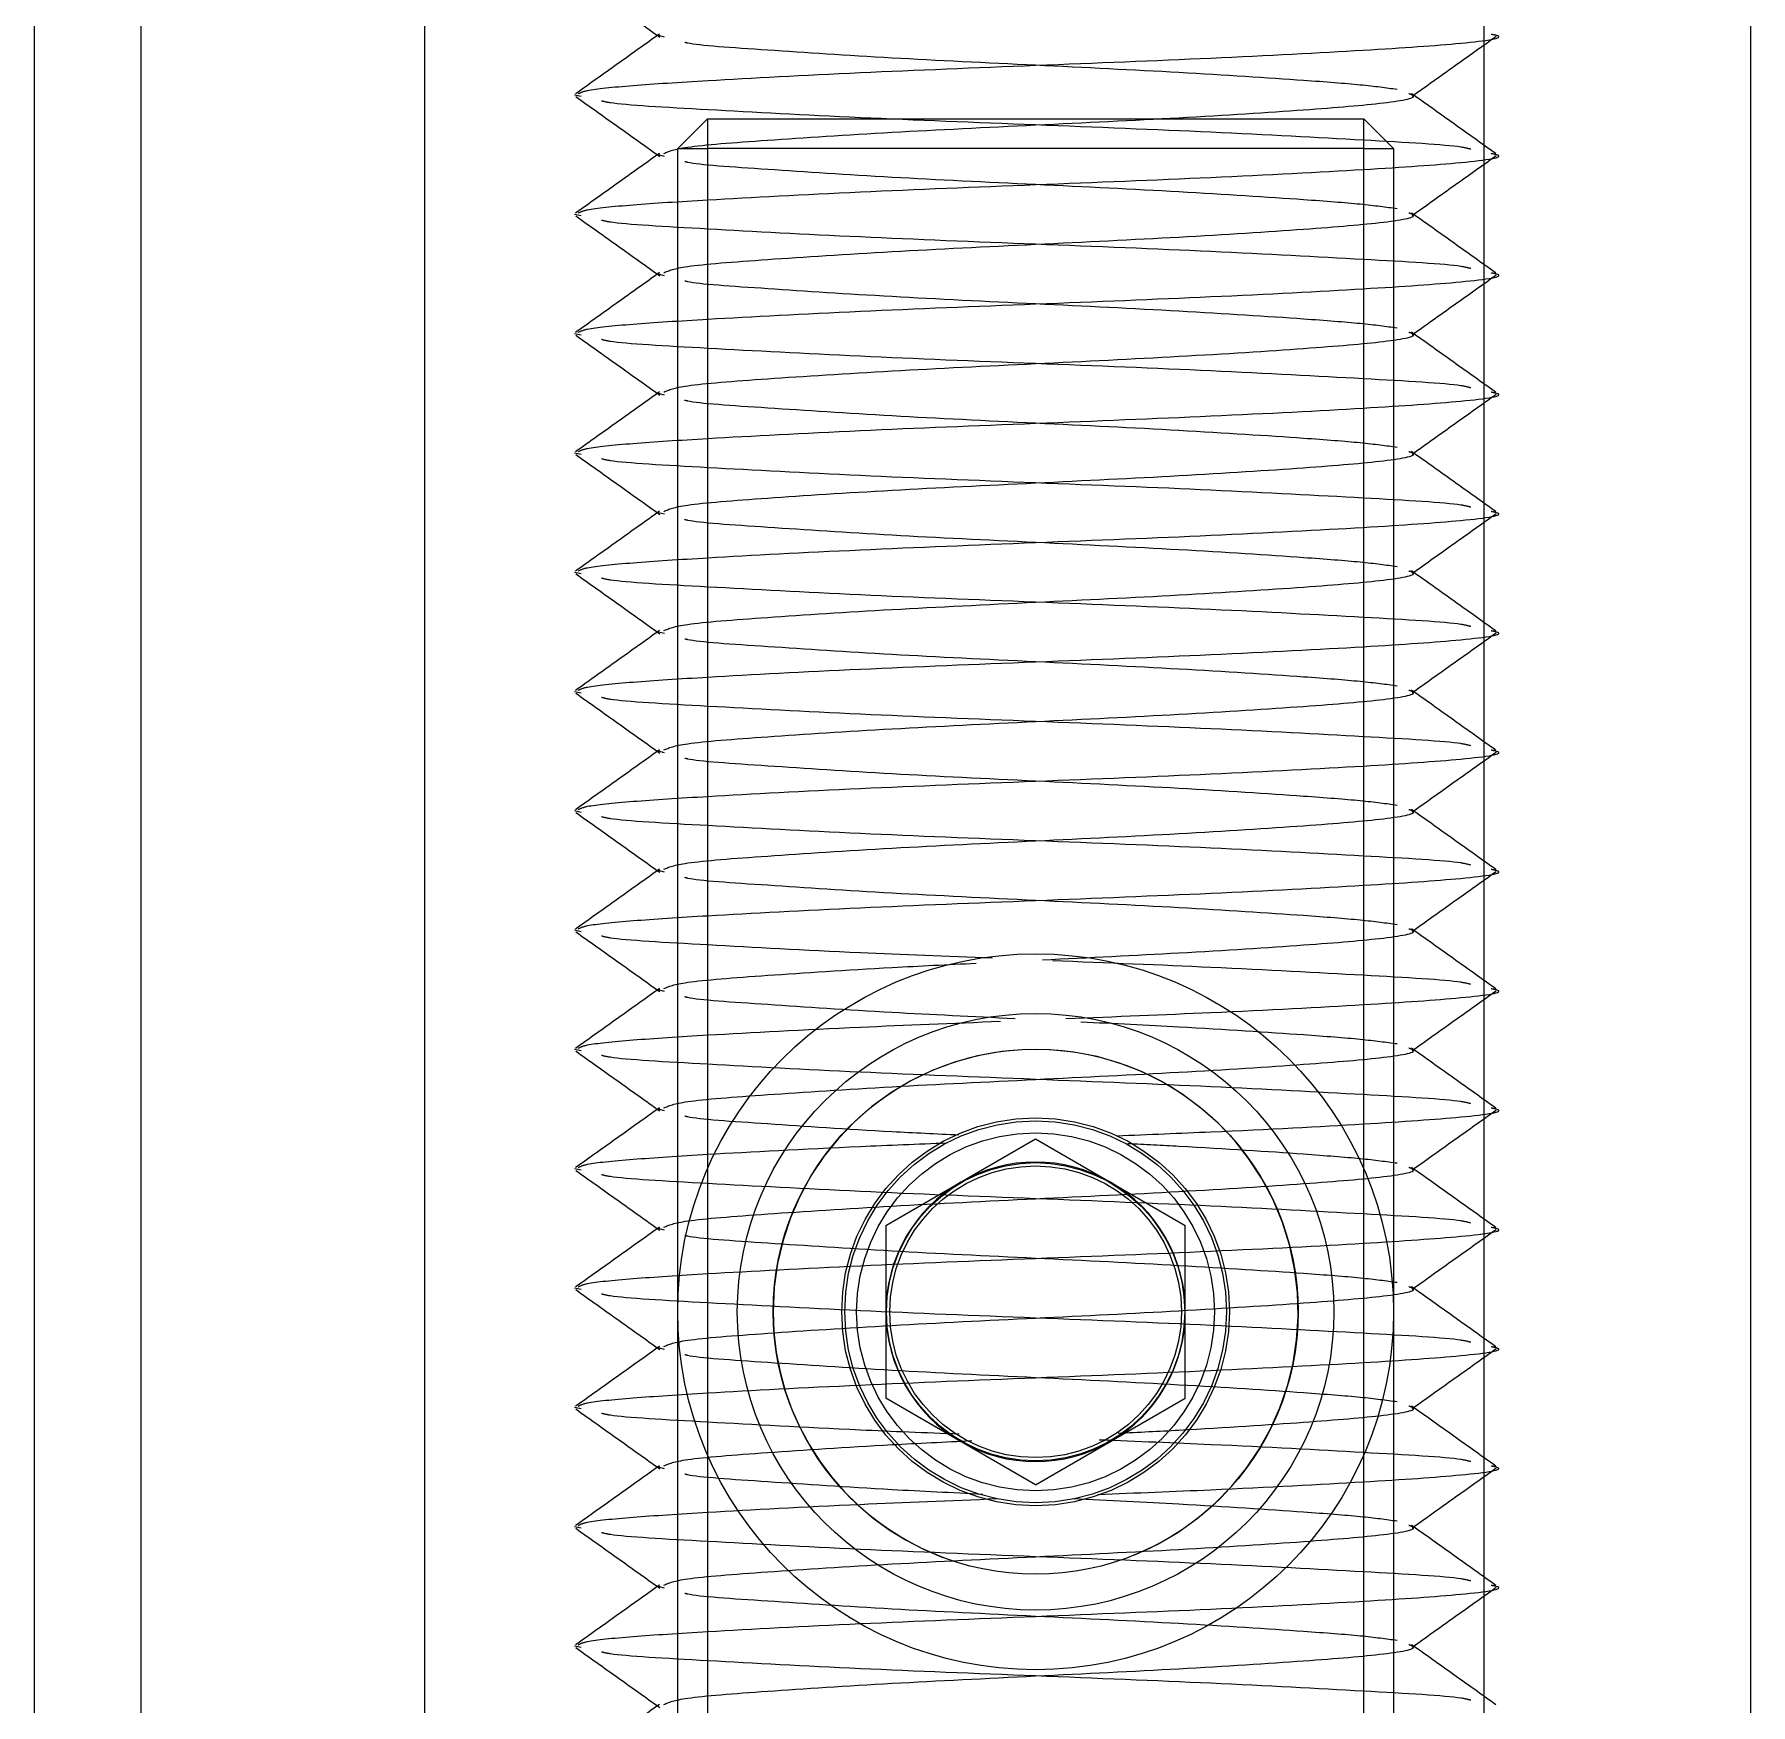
# Model space of a CAD drawing. Header units: metres. Extents: x 0 to 63075, y 0 to 44550.
# Drawn here: x 13729.09 to 13757.86, y 27404.67 to 27432.67 of the extents above; entities that cross this region are included whole.
import ezdxf

# ---------------------------------------------------------------- set-up
doc = ezdxf.new("R2010")
doc.units = ezdxf.units.M
doc.header["$LTSCALE"] = 75
doc.linetypes.add('HIDDEN2', pattern=[4.7625, 3.175, -1.5875])
for name, color, linetype in [('SDM', 7, 'Continuous'), ('SL1', 8, 'Continuous'), ('SL4', 4, 'Continuous'), ('ST1', 7, 'HIDDEN2')]:
    doc.layers.add(name, color=color, linetype=linetype)

# ---------------------------------------------------------------- blocks, each defined once
blk = doc.blocks.new('A$C1d93b9d1')
at = {"layer": 'SL1'}
for p, q in [((5469.577, 3750), (5469.577, 2300.5)), ((5469.577, 3750), (5469.577, 2300.5)), ((5493.877, 3750), (5493.877, 2300.5)), ((5493.877, 3750), (5493.877, 2300.5))]:
    blk.add_line(p, q, dxfattribs=at)
blk = doc.blocks.new('A$C429c7d53')
at = {"layer": 'SL4'}
for p, q in [((14.892, 378.194), (14.892, 86.437)), ((10.135, 378.019), (10.135, 91.194)), ((37.122, 344.397), (37.122, 117.694)), ((22.625, 322.643), (25.135, 324.092)), ((25.135, 324.092), (27.645, 322.643)), ((22.625, 322.643), (22.625, 319.745)), ((27.645, 319.745), (27.645, 322.643)), ((25.135, 318.296), (22.625, 319.745)), ((25.135, 318.296), (27.645, 319.745))]:
    blk.add_line(p, q, dxfattribs=at)
for radius in [6, 5, 4.4]:
    blk.add_circle((25.135, 321.194), radius, dxfattribs=at)
for start, end in [(60, 120), (120, 180), (0, 60), (180, 240), (300, 0), (240, 300)]:
    blk.add_arc((25.135, 321.194), 2.51, start, end, dxfattribs=at)
at = {"layer": 'ST1'}
for p, q in [((14.892, 381.194), (14.892, 86.437)), ((37.122, 381.194), (37.122, 81.194)), ((18.915, 342.562), (18.814, 342.589)), ((17.515, 341.566), (17.408, 341.589)), ((19.635, 341.194), (19.135, 340.694)), ((19.635, 341.194), (19.635, 340.694)), ((19.635, 341.194), (30.635, 341.194)), ((30.635, 340.694), (30.635, 341.194)), ((31.135, 340.694), (30.635, 341.194)), ((19.135, 340.694), (19.635, 340.694)), ((19.135, 121.694), (19.135, 340.694)), ((19.635, 340.694), (19.635, 121.694)), ((30.635, 340.694), (19.635, 340.694)), ((30.635, 121.694), (30.635, 340.694)), ((30.635, 340.694), (31.135, 340.694)), ((31.135, 340.694), (31.135, 121.694)), ((18.915, 340.562), (18.814, 340.589)), ((17.515, 339.566), (17.408, 339.589)), ((18.915, 338.562), (18.814, 338.589)), ((17.515, 337.566), (17.408, 337.589)), ((18.915, 336.562), (18.814, 336.589)), ((17.515, 335.566), (17.408, 335.589)), ((18.915, 334.562), (18.814, 334.589)), ((17.515, 333.566), (17.408, 333.589)), ((18.915, 332.562), (18.814, 332.589)), ((17.515, 331.566), (17.408, 331.589)), ((18.915, 330.562), (18.814, 330.589)), ((17.515, 329.566), (17.408, 329.589)), ((18.915, 328.562), (18.814, 328.589)), ((17.515, 327.566), (17.408, 327.589)), ((18.915, 326.562), (18.814, 326.589)), ((17.515, 325.566), (17.408, 325.589)), ((18.915, 324.562), (18.814, 324.589)), ((17.515, 323.566), (17.408, 323.589)), ((18.915, 322.562), (18.814, 322.589)), ((17.515, 321.566), (17.408, 321.589)), ((18.915, 320.562), (18.814, 320.589)), ((17.515, 319.566), (17.408, 319.589)), ((18.915, 318.562), (18.814, 318.589)), ((17.515, 317.566), (17.408, 317.589)), ((18.915, 316.562), (18.814, 316.589)), ((17.515, 315.566), (17.408, 315.589))]:
    blk.add_line(p, q, dxfattribs=at)
for radius in [3.25, 3.25, 3.2, 3, 2.5, 2.445]:
    blk.add_circle((25.135, 321.194), radius, dxfattribs=at)
for start, end in [(292.2068, 180), (180, 249.328)]:
    blk.add_arc((25.135, 321.194), 4.4, start, end, dxfattribs=at)
for points, knots in [([(17.426, 343.565), (17.661, 343.398), (18.131, 343.063), (18.601, 342.728), (18.836, 342.561)], [0, 0, 0, 0, 0.500089, 1, 1, 1, 1]), ([(18.831, 342.613), (18.596, 342.446), (18.127, 342.111), (17.658, 341.777), (17.423, 341.61)], [0, 0, 0, 0, 0.499958, 1, 1, 1, 1]), ([(17.466, 341.61), (17.501, 341.629), (17.589, 341.679), (18.318, 341.751), (19.772, 341.845), (22.098, 341.968), (25.136, 342.089), (28.168, 342.209), (30.757, 342.345), (32.389, 342.458), (33.063, 342.552), (32.805, 342.602), (32.771, 342.608)], [0, 0, 0, 0, 0.055573, 0.142553, 0.229074, 0.356478, 0.480628, 0.604778, 0.732181, 0.854555, 0.980855, 1, 1, 1, 1]), ([(31.195, 341.683), (31.012, 341.708), (30.646, 341.759), (29.468, 341.848), (27.621, 341.968), (25.139, 342.089), (22.633, 342.209), (20.614, 342.346), (19.43, 342.422), (19.269, 342.469), (19.254, 342.473)], [0, 0, 0, 0, 0.098651, 0.197725, 0.357803, 0.513786, 0.669769, 0.829847, 0.983594, 1, 1, 1, 1]), ([(31.45, 341.573), (31.684, 341.741), (32.153, 342.075), (32.623, 342.409), (32.857, 342.576)], [0, 0, 0, 0, 0.4999673, 1, 1, 1, 1]), ([(17.426, 341.565), (17.661, 341.398), (18.131, 341.063), (18.601, 340.728), (18.836, 340.561)], [0, 0, 0, 0, 0.500089, 1, 1, 1, 1]), ([(18.902, 340.612), (18.987, 340.648), (19.171, 340.726), (20.569, 340.832), (22.645, 340.968), (25.137, 341.089), (27.617, 341.209), (29.729, 341.345), (31.089, 341.458), (31.58, 341.553), (31.416, 341.604), (31.391, 341.612)], [0, 0, 0, 0, 0.103426, 0.225711, 0.353032, 0.477096, 0.60116, 0.728481, 0.850766, 0.976983, 1, 1, 1, 1]), ([(32.849, 340.608), (32.614, 340.776), (32.144, 341.111), (31.674, 341.446), (31.439, 341.613)], [0, 0, 0, 0, 0.500092, 1, 1, 1, 1]), ([(32.429, 340.682), (32.384, 340.694), (32.181, 340.748), (30.682, 340.831), (28.187, 340.968), (25.135, 341.089), (22.082, 341.209), (19.591, 341.346), (18.1, 341.428), (17.898, 341.481), (17.857, 341.492)], [0, 0, 0, 0, 0.043096, 0.193298, 0.349673, 0.502056, 0.654439, 0.810815, 0.961016, 1, 1, 1, 1]), ([(18.831, 340.613), (18.596, 340.446), (18.127, 340.111), (17.658, 339.777), (17.423, 339.61)], [0, 0, 0, 0, 0.4999583, 1, 1, 1, 1]), ([(17.466, 339.61), (17.501, 339.629), (17.589, 339.679), (18.318, 339.751), (19.772, 339.845), (22.098, 339.968), (25.136, 340.089), (28.168, 340.209), (30.757, 340.345), (32.389, 340.458), (33.063, 340.552), (32.805, 340.602), (32.771, 340.608)], [0, 0, 0, 0, 0.055573, 0.142553, 0.229074, 0.356478, 0.480628, 0.604778, 0.732181, 0.854555, 0.980855, 1, 1, 1, 1]), ([(31.195, 339.683), (31.012, 339.708), (30.646, 339.759), (29.468, 339.848), (27.621, 339.968), (25.139, 340.089), (22.633, 340.209), (20.614, 340.346), (19.43, 340.422), (19.269, 340.469), (19.254, 340.473)], [0, 0, 0, 0, 0.098651, 0.197725, 0.357803, 0.513786, 0.669769, 0.829847, 0.983594, 1, 1, 1, 1]), ([(31.45, 339.573), (31.684, 339.741), (32.153, 340.075), (32.623, 340.409), (32.857, 340.576)], [0, 0, 0, 0, 0.4999673, 1, 1, 1, 1]), ([(17.426, 339.565), (17.661, 339.398), (18.131, 339.063), (18.601, 338.728), (18.836, 338.561)], [0, 0, 0, 0, 0.5000892, 1, 1, 1, 1]), ([(18.902, 338.612), (18.987, 338.648), (19.171, 338.726), (20.569, 338.832), (22.645, 338.968), (25.137, 339.089), (27.617, 339.209), (29.729, 339.345), (31.089, 339.458), (31.58, 339.553), (31.416, 339.604), (31.391, 339.612)], [0, 0, 0, 0, 0.1034259, 0.2257113, 0.3530321, 0.4770962, 0.6011602, 0.728481, 0.8507664, 0.976983, 1, 1, 1, 1]), ([(32.849, 338.608), (32.614, 338.776), (32.144, 339.111), (31.674, 339.446), (31.439, 339.613)], [0, 0, 0, 0, 0.500092, 1, 1, 1, 1]), ([(32.429, 338.682), (32.384, 338.694), (32.181, 338.748), (30.682, 338.831), (28.187, 338.968), (25.135, 339.089), (22.082, 339.209), (19.591, 339.346), (18.1, 339.428), (17.898, 339.481), (17.857, 339.492)], [0, 0, 0, 0, 0.043096, 0.193298, 0.349673, 0.502056, 0.654439, 0.810815, 0.961016, 1, 1, 1, 1]), ([(18.831, 338.613), (18.596, 338.446), (18.127, 338.111), (17.658, 337.777), (17.423, 337.61)], [0, 0, 0, 0, 0.4999583, 1, 1, 1, 1]), ([(17.466, 337.61), (17.501, 337.629), (17.589, 337.679), (18.318, 337.751), (19.772, 337.845), (22.098, 337.968), (25.136, 338.089), (28.168, 338.209), (30.757, 338.345), (32.389, 338.458), (33.063, 338.552), (32.805, 338.602), (32.771, 338.608)], [0, 0, 0, 0, 0.055573, 0.142553, 0.229074, 0.356478, 0.480628, 0.604778, 0.732181, 0.854555, 0.980855, 1, 1, 1, 1]), ([(31.195, 337.683), (31.012, 337.708), (30.646, 337.759), (29.468, 337.848), (27.621, 337.968), (25.139, 338.089), (22.633, 338.209), (20.614, 338.346), (19.43, 338.422), (19.269, 338.469), (19.254, 338.473)], [0, 0, 0, 0, 0.098651, 0.197725, 0.357803, 0.513786, 0.669769, 0.829847, 0.983594, 1, 1, 1, 1]), ([(31.45, 337.573), (31.684, 337.741), (32.153, 338.075), (32.623, 338.409), (32.857, 338.576)], [0, 0, 0, 0, 0.499967, 1, 1, 1, 1]), ([(17.426, 337.565), (17.661, 337.398), (18.131, 337.063), (18.601, 336.728), (18.836, 336.561)], [0, 0, 0, 0, 0.500089, 1, 1, 1, 1]), ([(18.902, 336.612), (18.987, 336.648), (19.171, 336.726), (20.569, 336.832), (22.645, 336.968), (25.137, 337.089), (27.617, 337.209), (29.729, 337.345), (31.089, 337.458), (31.58, 337.553), (31.416, 337.604), (31.391, 337.612)], [0, 0, 0, 0, 0.103426, 0.225711, 0.353032, 0.477096, 0.60116, 0.728481, 0.850766, 0.976983, 1, 1, 1, 1]), ([(32.849, 336.608), (32.614, 336.776), (32.144, 337.111), (31.674, 337.446), (31.439, 337.613)], [0, 0, 0, 0, 0.500092, 1, 1, 1, 1]), ([(32.429, 336.682), (32.384, 336.694), (32.181, 336.748), (30.682, 336.831), (28.187, 336.968), (25.135, 337.089), (22.082, 337.209), (19.591, 337.346), (18.1, 337.428), (17.898, 337.481), (17.857, 337.492)], [0, 0, 0, 0, 0.043096, 0.193298, 0.349673, 0.502056, 0.654439, 0.810815, 0.961016, 1, 1, 1, 1]), ([(18.831, 336.613), (18.596, 336.446), (18.127, 336.111), (17.658, 335.777), (17.423, 335.61)], [0, 0, 0, 0, 0.4999583, 1, 1, 1, 1]), ([(17.466, 335.61), (17.501, 335.629), (17.589, 335.679), (18.318, 335.751), (19.772, 335.845), (22.098, 335.968), (25.136, 336.089), (28.168, 336.209), (30.757, 336.345), (32.389, 336.458), (33.063, 336.552), (32.805, 336.602), (32.771, 336.608)], [0, 0, 0, 0, 0.055573, 0.142553, 0.229074, 0.356478, 0.480628, 0.604778, 0.732181, 0.854555, 0.980855, 1, 1, 1, 1]), ([(31.195, 335.683), (31.012, 335.708), (30.646, 335.759), (29.468, 335.848), (27.621, 335.968), (25.139, 336.089), (22.633, 336.209), (20.614, 336.346), (19.43, 336.422), (19.269, 336.469), (19.254, 336.473)], [0, 0, 0, 0, 0.098651, 0.197725, 0.357803, 0.513786, 0.669769, 0.829847, 0.983594, 1, 1, 1, 1]), ([(31.45, 335.573), (31.684, 335.741), (32.153, 336.075), (32.623, 336.409), (32.857, 336.576)], [0, 0, 0, 0, 0.4999673, 1, 1, 1, 1]), ([(17.426, 335.565), (17.661, 335.398), (18.131, 335.063), (18.601, 334.728), (18.836, 334.561)], [0, 0, 0, 0, 0.500089, 1, 1, 1, 1]), ([(32.429, 334.682), (32.384, 334.694), (32.181, 334.748), (30.682, 334.831), (28.187, 334.968), (25.135, 335.089), (22.082, 335.209), (19.591, 335.346), (18.1, 335.428), (17.898, 335.481), (17.857, 335.492)], [0, 0, 0, 0, 0.043096, 0.193298, 0.349673, 0.502056, 0.654439, 0.810815, 0.961016, 1, 1, 1, 1]), ([(18.902, 334.612), (18.987, 334.648), (19.171, 334.726), (20.569, 334.832), (22.645, 334.968), (25.137, 335.089), (27.617, 335.209), (29.729, 335.345), (31.089, 335.458), (31.58, 335.553), (31.416, 335.604), (31.391, 335.612)], [0, 0, 0, 0, 0.1034259, 0.2257113, 0.3530321, 0.4770962, 0.6011602, 0.728481, 0.8507664, 0.976983, 1, 1, 1, 1]), ([(32.849, 334.608), (32.614, 334.776), (32.144, 335.111), (31.674, 335.446), (31.439, 335.613)], [0, 0, 0, 0, 0.5000921, 1, 1, 1, 1]), ([(18.831, 334.613), (18.596, 334.446), (18.127, 334.111), (17.658, 333.777), (17.423, 333.61)], [0, 0, 0, 0, 0.4999583, 1, 1, 1, 1]), ([(17.466, 333.61), (17.501, 333.629), (17.589, 333.679), (18.318, 333.751), (19.772, 333.845), (22.098, 333.968), (25.136, 334.089), (28.168, 334.209), (30.757, 334.345), (32.389, 334.458), (33.063, 334.552), (32.805, 334.602), (32.771, 334.608)], [0, 0, 0, 0, 0.055573, 0.142553, 0.229074, 0.356478, 0.480628, 0.604778, 0.732181, 0.854555, 0.980855, 1, 1, 1, 1]), ([(31.195, 333.683), (31.012, 333.708), (30.646, 333.759), (29.468, 333.848), (27.621, 333.968), (25.139, 334.089), (22.633, 334.209), (20.614, 334.346), (19.43, 334.422), (19.269, 334.469), (19.254, 334.473)], [0, 0, 0, 0, 0.098651, 0.197725, 0.357803, 0.513786, 0.669769, 0.829847, 0.983594, 1, 1, 1, 1]), ([(31.45, 333.573), (31.684, 333.741), (32.153, 334.075), (32.623, 334.409), (32.857, 334.576)], [0, 0, 0, 0, 0.4999673, 1, 1, 1, 1]), ([(17.426, 333.565), (17.661, 333.398), (18.131, 333.063), (18.601, 332.728), (18.836, 332.561)], [0, 0, 0, 0, 0.500089, 1, 1, 1, 1]), ([(32.429, 332.682), (32.384, 332.694), (32.181, 332.748), (30.682, 332.831), (28.187, 332.968), (25.135, 333.089), (22.082, 333.209), (19.591, 333.346), (18.1, 333.428), (17.898, 333.481), (17.857, 333.492)], [0, 0, 0, 0, 0.043096, 0.193298, 0.349673, 0.502056, 0.654439, 0.810815, 0.961016, 1, 1, 1, 1]), ([(18.902, 332.612), (18.987, 332.648), (19.171, 332.726), (20.569, 332.832), (22.645, 332.968), (25.137, 333.089), (27.617, 333.209), (29.729, 333.345), (31.089, 333.458), (31.58, 333.553), (31.416, 333.604), (31.391, 333.612)], [0, 0, 0, 0, 0.103426, 0.225711, 0.353032, 0.477096, 0.60116, 0.728481, 0.850766, 0.976983, 1, 1, 1, 1]), ([(32.849, 332.608), (32.614, 332.776), (32.144, 333.111), (31.674, 333.446), (31.439, 333.613)], [0, 0, 0, 0, 0.500092, 1, 1, 1, 1]), ([(18.831, 332.613), (18.596, 332.446), (18.127, 332.111), (17.658, 331.777), (17.423, 331.61)], [0, 0, 0, 0, 0.499958, 1, 1, 1, 1]), ([(17.466, 331.61), (17.501, 331.629), (17.589, 331.679), (18.318, 331.751), (19.772, 331.845), (22.098, 331.968), (25.136, 332.089), (28.168, 332.209), (30.757, 332.345), (32.389, 332.458), (33.063, 332.552), (32.805, 332.602), (32.771, 332.608)], [0, 0, 0, 0, 0.055573, 0.142553, 0.229074, 0.356478, 0.480628, 0.604778, 0.732181, 0.854555, 0.980855, 1, 1, 1, 1]), ([(31.195, 331.683), (31.012, 331.708), (30.646, 331.759), (29.468, 331.848), (27.621, 331.968), (25.139, 332.089), (22.633, 332.209), (20.614, 332.346), (19.43, 332.422), (19.269, 332.469), (19.254, 332.473)], [0, 0, 0, 0, 0.098651, 0.197725, 0.357803, 0.513786, 0.669769, 0.829847, 0.983594, 1, 1, 1, 1]), ([(31.45, 331.573), (31.684, 331.741), (32.153, 332.075), (32.623, 332.409), (32.857, 332.576)], [0, 0, 0, 0, 0.499967, 1, 1, 1, 1]), ([(17.426, 331.565), (17.661, 331.398), (18.131, 331.063), (18.601, 330.728), (18.836, 330.561)], [0, 0, 0, 0, 0.500089, 1, 1, 1, 1]), ([(32.429, 330.682), (32.384, 330.694), (32.181, 330.748), (30.682, 330.831), (28.187, 330.968), (25.135, 331.089), (22.082, 331.209), (19.591, 331.346), (18.1, 331.428), (17.898, 331.481), (17.857, 331.492)], [0, 0, 0, 0, 0.043096, 0.193298, 0.349673, 0.502056, 0.654439, 0.810815, 0.961016, 1, 1, 1, 1]), ([(18.902, 330.612), (18.987, 330.648), (19.171, 330.726), (20.569, 330.832), (22.645, 330.968), (25.137, 331.089), (27.617, 331.209), (29.729, 331.345), (31.089, 331.458), (31.58, 331.553), (31.416, 331.604), (31.391, 331.612)], [0, 0, 0, 0, 0.1034259, 0.2257113, 0.3530321, 0.4770962, 0.6011602, 0.728481, 0.8507664, 0.976983, 1, 1, 1, 1]), ([(32.849, 330.608), (32.614, 330.776), (32.144, 331.111), (31.674, 331.446), (31.439, 331.613)], [0, 0, 0, 0, 0.500092, 1, 1, 1, 1]), ([(18.831, 330.613), (18.596, 330.446), (18.127, 330.111), (17.658, 329.777), (17.423, 329.61)], [0, 0, 0, 0, 0.499958, 1, 1, 1, 1]), ([(17.466, 329.61), (17.501, 329.629), (17.589, 329.679), (18.318, 329.751), (19.772, 329.845), (22.098, 329.968), (25.136, 330.089), (28.168, 330.209), (30.757, 330.345), (32.389, 330.458), (33.063, 330.552), (32.805, 330.602), (32.771, 330.608)], [0, 0, 0, 0, 0.055573, 0.142553, 0.229074, 0.356478, 0.480628, 0.604778, 0.732181, 0.854555, 0.980855, 1, 1, 1, 1]), ([(31.195, 329.683), (31.012, 329.708), (30.646, 329.759), (29.468, 329.848), (27.621, 329.968), (25.139, 330.089), (22.633, 330.209), (20.614, 330.346), (19.43, 330.422), (19.269, 330.469), (19.254, 330.473)], [0, 0, 0, 0, 0.098651, 0.197725, 0.357803, 0.513786, 0.669769, 0.829847, 0.983594, 1, 1, 1, 1]), ([(31.45, 329.573), (31.684, 329.741), (32.153, 330.075), (32.623, 330.409), (32.857, 330.576)], [0, 0, 0, 0, 0.499967, 1, 1, 1, 1]), ([(17.426, 329.565), (17.661, 329.398), (18.131, 329.063), (18.601, 328.728), (18.836, 328.561)], [0, 0, 0, 0, 0.500089, 1, 1, 1, 1]), ([(32.429, 328.682), (32.384, 328.694), (32.181, 328.748), (30.682, 328.831), (28.187, 328.968), (25.135, 329.089), (22.082, 329.209), (19.591, 329.346), (18.1, 329.428), (17.898, 329.481), (17.857, 329.492)], [0, 0, 0, 0, 0.043096, 0.193298, 0.349673, 0.502056, 0.654439, 0.810815, 0.961016, 1, 1, 1, 1]), ([(18.902, 328.612), (18.987, 328.648), (19.171, 328.726), (20.569, 328.832), (22.645, 328.968), (25.137, 329.089), (27.617, 329.209), (29.729, 329.345), (31.089, 329.458), (31.58, 329.553), (31.416, 329.604), (31.391, 329.612)], [0, 0, 0, 0, 0.103426, 0.225711, 0.353032, 0.477096, 0.60116, 0.728481, 0.850766, 0.976983, 1, 1, 1, 1]), ([(32.849, 328.608), (32.614, 328.776), (32.144, 329.111), (31.674, 329.446), (31.439, 329.613)], [0, 0, 0, 0, 0.500092, 1, 1, 1, 1]), ([(18.831, 328.613), (18.596, 328.446), (18.127, 328.111), (17.658, 327.777), (17.423, 327.61)], [0, 0, 0, 0, 0.499958, 1, 1, 1, 1]), ([(17.466, 327.61), (17.501, 327.629), (17.589, 327.679), (18.318, 327.751), (19.772, 327.845), (22.098, 327.968), (25.136, 328.089), (28.168, 328.209), (30.757, 328.345), (32.389, 328.458), (33.063, 328.552), (32.805, 328.602), (32.771, 328.608)], [0, 0, 0, 0, 0.055573, 0.142553, 0.229074, 0.356478, 0.480628, 0.604778, 0.732181, 0.854555, 0.980855, 1, 1, 1, 1]), ([(31.195, 327.683), (31.012, 327.708), (30.646, 327.759), (29.468, 327.848), (27.621, 327.968), (25.139, 328.089), (22.633, 328.209), (20.614, 328.346), (19.43, 328.422), (19.269, 328.469), (19.254, 328.473)], [0, 0, 0, 0, 0.098651, 0.197725, 0.357803, 0.513786, 0.669769, 0.829847, 0.983594, 1, 1, 1, 1]), ([(31.45, 327.573), (31.684, 327.741), (32.153, 328.075), (32.623, 328.409), (32.857, 328.576)], [0, 0, 0, 0, 0.499967, 1, 1, 1, 1]), ([(17.426, 327.565), (17.661, 327.398), (18.131, 327.063), (18.601, 326.728), (18.836, 326.561)], [0, 0, 0, 0, 0.500089, 1, 1, 1, 1]), ([(24.406, 327.119), (23.65, 327.149), (21.864, 327.22), (19.594, 327.346), (18.1, 327.428), (17.898, 327.481), (17.857, 327.492)], [0, 0, 0, 0, 0.248929, 0.588809, 0.91527, 1, 1, 1, 1]), ([(25.25, 327.094), (26.03, 327.132), (27.653, 327.211), (29.728, 327.345), (31.089, 327.458), (31.58, 327.553), (31.416, 327.604), (31.391, 327.612)], [0, 0, 0, 0, 0.228534, 0.474807, 0.711341, 0.955479, 1, 1, 1, 1]), ([(32.849, 326.608), (32.614, 326.776), (32.144, 327.111), (31.674, 327.446), (31.439, 327.613)], [0, 0, 0, 0, 0.500092, 1, 1, 1, 1]), ([(18.902, 326.612), (18.986, 326.648), (19.17, 326.726), (20.574, 326.832), (22.344, 326.95), (23.661, 327.014), (24.14, 327.038)], [0, 0, 0, 0, 0.242949, 0.5302, 0.829279, 1, 1, 1, 1]), ([(32.429, 326.682), (32.384, 326.694), (32.181, 326.748), (30.681, 326.831), (28.271, 326.964), (26.327, 327.041), (25.416, 327.077)], [0, 0, 0, 0, 0.088411, 0.396547, 0.71735, 1, 1, 1, 1]), ([(18.831, 326.613), (18.596, 326.446), (18.127, 326.111), (17.658, 325.777), (17.423, 325.61)], [0, 0, 0, 0, 0.4999583, 1, 1, 1, 1]), ([(25.641, 326.11), (26.469, 326.143), (28.323, 326.217), (30.755, 326.346), (32.39, 326.458), (33.063, 326.552), (32.805, 326.602), (32.771, 326.608)], [0, 0, 0, 0, 0.2063682, 0.4622024, 0.707936, 0.9615556, 1, 1, 1, 1]), ([(31.45, 325.573), (31.684, 325.741), (32.153, 326.075), (32.623, 326.409), (32.857, 326.576)], [0, 0, 0, 0, 0.499967, 1, 1, 1, 1]), ([(24.792, 326.106), (24.085, 326.14), (22.532, 326.215), (20.615, 326.346), (19.43, 326.422), (19.269, 326.469), (19.254, 326.473)], [0, 0, 0, 0, 0.288179, 0.63323, 0.964636, 1, 1, 1, 1]), ([(17.466, 325.61), (17.501, 325.629), (17.589, 325.679), (18.317, 325.751), (19.774, 325.845), (21.918, 325.959), (23.745, 326.032), (24.545, 326.064)], [0, 0, 0, 0, 0.121961, 0.312845, 0.502725, 0.782324, 1, 1, 1, 1]), ([(31.195, 325.683), (31.012, 325.708), (30.646, 325.759), (29.466, 325.848), (27.853, 325.954), (26.453, 326.023), (25.893, 326.05)], [0, 0, 0, 0, 0.212342, 0.425593, 0.770153, 1, 1, 1, 1]), ([(17.426, 325.565), (17.661, 325.398), (18.131, 325.063), (18.601, 324.728), (18.836, 324.561)], [0, 0, 0, 0, 0.500089, 1, 1, 1, 1]), ([(32.429, 324.682), (32.384, 324.694), (32.181, 324.748), (30.682, 324.831), (28.187, 324.968), (25.135, 325.089), (22.082, 325.209), (19.591, 325.346), (18.1, 325.428), (17.898, 325.481), (17.857, 325.492)], [0, 0, 0, 0, 0.043096, 0.193298, 0.349673, 0.502056, 0.654439, 0.810815, 0.961016, 1, 1, 1, 1]), ([(18.902, 324.612), (18.987, 324.648), (19.171, 324.726), (20.569, 324.832), (22.645, 324.968), (25.137, 325.089), (27.617, 325.209), (29.729, 325.345), (31.089, 325.458), (31.58, 325.553), (31.416, 325.604), (31.391, 325.612)], [0, 0, 0, 0, 0.103426, 0.225711, 0.353032, 0.477096, 0.60116, 0.728481, 0.850766, 0.976983, 1, 1, 1, 1]), ([(32.849, 324.608), (32.614, 324.776), (32.144, 325.111), (31.674, 325.446), (31.439, 325.613)], [0, 0, 0, 0, 0.500092, 1, 1, 1, 1]), ([(18.831, 324.613), (18.596, 324.446), (18.127, 324.111), (17.658, 323.777), (17.423, 323.61)], [0, 0, 0, 0, 0.499958, 1, 1, 1, 1]), ([(26.495, 324.145), (27.03, 324.167), (28.586, 324.229), (30.751, 324.346), (32.391, 324.458), (33.063, 324.552), (32.805, 324.602), (32.771, 324.608)], [0, 0, 0, 0, 0.144276, 0.420126, 0.685085, 0.958548, 1, 1, 1, 1]), ([(31.45, 323.573), (31.684, 323.741), (32.153, 324.075), (32.623, 324.409), (32.857, 324.576)], [0, 0, 0, 0, 0.499967, 1, 1, 1, 1]), ([(23.851, 324.154), (23.471, 324.173), (22.251, 324.232), (20.622, 324.346), (19.43, 324.422), (19.269, 324.469), (19.254, 324.473)], [0, 0, 0, 0, 0.180298, 0.577644, 0.959276, 1, 1, 1, 1]), ([(17.466, 323.61), (17.501, 323.629), (17.589, 323.679), (18.316, 323.751), (19.777, 323.845), (21.645, 323.946), (23.16, 324.007), (23.653, 324.027)], [0, 0, 0, 0, 0.132961, 0.34106, 0.548066, 0.852881, 1, 1, 1, 1]), ([(31.195, 323.683), (31.013, 323.708), (30.647, 323.759), (29.463, 323.848), (28.094, 323.94), (26.971, 323.996), (26.681, 324.01)], [0, 0, 0, 0, 0.238638, 0.478298, 0.865528, 1, 1, 1, 1]), ([(17.426, 323.565), (17.661, 323.398), (18.131, 323.063), (18.601, 322.728), (18.836, 322.561)], [0, 0, 0, 0, 0.5000892, 1, 1, 1, 1]), ([(32.429, 322.682), (32.384, 322.694), (32.181, 322.748), (30.682, 322.831), (28.187, 322.968), (25.135, 323.089), (22.082, 323.209), (19.591, 323.346), (18.1, 323.428), (17.898, 323.481), (17.857, 323.492)], [0, 0, 0, 0, 0.043096, 0.193298, 0.349673, 0.502056, 0.654439, 0.810815, 0.961016, 1, 1, 1, 1]), ([(18.902, 322.612), (18.987, 322.648), (19.171, 322.726), (20.569, 322.832), (22.645, 322.968), (25.137, 323.089), (27.617, 323.209), (29.729, 323.345), (31.089, 323.458), (31.58, 323.553), (31.416, 323.604), (31.391, 323.612)], [0, 0, 0, 0, 0.1034259, 0.2257113, 0.3530321, 0.4770962, 0.6011602, 0.728481, 0.8507664, 0.976983, 1, 1, 1, 1]), ([(32.849, 322.608), (32.614, 322.776), (32.144, 323.111), (31.674, 323.446), (31.439, 323.613)], [0, 0, 0, 0, 0.500092, 1, 1, 1, 1]), ([(18.831, 322.613), (18.596, 322.446), (18.127, 322.111), (17.658, 321.777), (17.423, 321.61)], [0, 0, 0, 0, 0.499958, 1, 1, 1, 1]), ([(17.466, 321.61), (17.501, 321.629), (17.589, 321.679), (18.318, 321.751), (19.772, 321.845), (22.098, 321.968), (25.136, 322.089), (28.168, 322.209), (30.757, 322.345), (32.389, 322.458), (33.063, 322.552), (32.805, 322.602), (32.771, 322.608)], [0, 0, 0, 0, 0.055573, 0.142553, 0.229074, 0.356478, 0.480628, 0.604778, 0.732181, 0.854555, 0.980855, 1, 1, 1, 1]), ([(31.45, 321.573), (31.684, 321.741), (32.153, 322.075), (32.623, 322.409), (32.857, 322.576)], [0, 0, 0, 0, 0.499967, 1, 1, 1, 1]), ([(31.195, 321.683), (31.012, 321.708), (30.646, 321.759), (29.468, 321.848), (27.621, 321.968), (25.139, 322.089), (22.633, 322.209), (20.614, 322.346), (19.43, 322.422), (19.269, 322.469), (19.254, 322.473)], [0, 0, 0, 0, 0.098651, 0.197725, 0.357803, 0.513786, 0.669769, 0.829847, 0.983594, 1, 1, 1, 1]), ([(17.426, 321.565), (17.661, 321.398), (18.131, 321.063), (18.601, 320.728), (18.836, 320.561)], [0, 0, 0, 0, 0.500089, 1, 1, 1, 1]), ([(32.429, 320.682), (32.384, 320.694), (32.181, 320.748), (30.682, 320.831), (28.187, 320.968), (25.135, 321.089), (22.082, 321.209), (19.591, 321.346), (18.1, 321.428), (17.898, 321.481), (17.857, 321.492)], [0, 0, 0, 0, 0.043096, 0.193298, 0.349673, 0.502056, 0.654439, 0.810815, 0.961016, 1, 1, 1, 1]), ([(18.902, 320.612), (18.987, 320.648), (19.171, 320.726), (20.569, 320.832), (22.645, 320.968), (25.137, 321.089), (27.617, 321.209), (29.729, 321.345), (31.089, 321.458), (31.58, 321.553), (31.416, 321.604), (31.391, 321.612)], [0, 0, 0, 0, 0.103426, 0.225711, 0.353032, 0.477096, 0.60116, 0.728481, 0.850766, 0.976983, 1, 1, 1, 1]), ([(32.849, 320.608), (32.614, 320.776), (32.144, 321.111), (31.674, 321.446), (31.439, 321.613)], [0, 0, 0, 0, 0.500092, 1, 1, 1, 1]), ([(18.831, 320.613), (18.596, 320.446), (18.127, 320.111), (17.658, 319.777), (17.423, 319.61)], [0, 0, 0, 0, 0.499958, 1, 1, 1, 1]), ([(17.466, 319.61), (17.501, 319.629), (17.589, 319.679), (18.318, 319.751), (19.772, 319.845), (22.098, 319.968), (25.136, 320.089), (28.168, 320.209), (30.757, 320.345), (32.389, 320.458), (33.063, 320.552), (32.805, 320.602), (32.771, 320.608)], [0, 0, 0, 0, 0.055573, 0.142553, 0.229074, 0.356478, 0.480628, 0.604778, 0.732181, 0.854555, 0.980855, 1, 1, 1, 1]), ([(31.45, 319.573), (31.684, 319.741), (32.153, 320.075), (32.623, 320.409), (32.857, 320.576)], [0, 0, 0, 0, 0.499967, 1, 1, 1, 1]), ([(31.195, 319.683), (31.012, 319.708), (30.646, 319.759), (29.468, 319.848), (27.621, 319.968), (25.139, 320.089), (22.633, 320.209), (20.614, 320.346), (19.43, 320.422), (19.269, 320.469), (19.254, 320.473)], [0, 0, 0, 0, 0.098651, 0.197725, 0.357803, 0.513786, 0.669769, 0.829847, 0.983594, 1, 1, 1, 1]), ([(17.426, 319.565), (17.661, 319.398), (18.131, 319.063), (18.601, 318.728), (18.836, 318.561)], [0, 0, 0, 0, 0.5000892, 1, 1, 1, 1]), ([(23.853, 319.142), (23.289, 319.164), (21.698, 319.228), (19.598, 319.346), (18.1, 319.428), (17.898, 319.481), (17.857, 319.492)], [0, 0, 0, 0, 0.199012, 0.561481, 0.909638, 1, 1, 1, 1]), ([(26.517, 319.159), (26.862, 319.176), (28.042, 319.234), (29.722, 319.346), (31.091, 319.458), (31.58, 319.553), (31.416, 319.604), (31.391, 319.612)], [0, 0, 0, 0, 0.11666, 0.3986467, 0.6694813, 0.9490226, 1, 1, 1, 1]), ([(32.849, 318.608), (32.614, 318.776), (32.144, 319.111), (31.674, 319.446), (31.439, 319.613)], [0, 0, 0, 0, 0.500092, 1, 1, 1, 1]), ([(18.902, 318.612), (18.986, 318.648), (19.17, 318.726), (20.575, 318.832), (22.321, 318.949), (23.611, 319.012), (24.064, 319.034)], [0, 0, 0, 0, 0.245206, 0.535125, 0.836982, 1, 1, 1, 1]), ([(32.429, 318.682), (32.384, 318.694), (32.181, 318.748), (30.676, 318.831), (28.506, 318.952), (26.839, 319.019), (26.2, 319.044)], [0, 0, 0, 0, 0.096455, 0.432626, 0.782616, 1, 1, 1, 1]), ([(18.831, 318.613), (18.596, 318.446), (18.127, 318.111), (17.658, 317.777), (17.423, 317.61)], [0, 0, 0, 0, 0.499958, 1, 1, 1, 1]), ([(26.18, 318.132), (26.822, 318.158), (28.489, 318.225), (30.752, 318.346), (32.391, 318.458), (33.063, 318.552), (32.805, 318.602), (32.771, 318.608)], [0, 0, 0, 0, 0.168318, 0.436418, 0.693933, 0.959712, 1, 1, 1, 1]), ([(31.45, 317.573), (31.684, 317.741), (32.153, 318.075), (32.623, 318.409), (32.857, 318.576)], [0, 0, 0, 0, 0.499967, 1, 1, 1, 1]), ([(24.252, 318.133), (23.733, 318.159), (22.371, 318.225), (20.619, 318.346), (19.43, 318.422), (19.269, 318.469), (19.254, 318.473)], [0, 0, 0, 0, 0.2300336, 0.6032707, 0.9617469, 1, 1, 1, 1]), ([(17.466, 317.61), (17.501, 317.629), (17.589, 317.679), (18.317, 317.751), (19.774, 317.845), (21.901, 317.958), (23.708, 318.03), (24.488, 318.062)], [0, 0, 0, 0, 0.122607, 0.314502, 0.505388, 0.786467, 1, 1, 1, 1]), ([(31.195, 317.683), (31.012, 317.708), (30.646, 317.759), (29.467, 317.848), (27.811, 317.957), (26.364, 318.027), (25.757, 318.057)], [0, 0, 0, 0, 0.208397, 0.417688, 0.755847, 1, 1, 1, 1]), ([(17.426, 317.565), (17.661, 317.398), (18.131, 317.063), (18.601, 316.728), (18.836, 316.561)], [0, 0, 0, 0, 0.500089, 1, 1, 1, 1]), ([(32.429, 316.682), (32.384, 316.694), (32.181, 316.748), (30.682, 316.831), (28.187, 316.968), (25.135, 317.089), (22.082, 317.209), (19.591, 317.346), (18.1, 317.428), (17.898, 317.481), (17.857, 317.492)], [0, 0, 0, 0, 0.043096, 0.193298, 0.349673, 0.502056, 0.654439, 0.810815, 0.961016, 1, 1, 1, 1]), ([(18.902, 316.612), (18.987, 316.648), (19.171, 316.726), (20.569, 316.832), (22.645, 316.968), (25.137, 317.089), (27.617, 317.209), (29.729, 317.345), (31.089, 317.458), (31.58, 317.553), (31.416, 317.604), (31.391, 317.612)], [0, 0, 0, 0, 0.103426, 0.225711, 0.353032, 0.477096, 0.60116, 0.728481, 0.850766, 0.976983, 1, 1, 1, 1]), ([(32.849, 316.608), (32.614, 316.776), (32.144, 317.111), (31.674, 317.446), (31.439, 317.613)], [0, 0, 0, 0, 0.500092, 1, 1, 1, 1]), ([(18.831, 316.613), (18.596, 316.446), (18.127, 316.111), (17.658, 315.777), (17.423, 315.61)], [0, 0, 0, 0, 0.499958, 1, 1, 1, 1]), ([(17.466, 315.61), (17.501, 315.629), (17.589, 315.679), (18.318, 315.751), (19.772, 315.845), (22.098, 315.968), (25.136, 316.089), (28.168, 316.209), (30.757, 316.345), (32.389, 316.458), (33.063, 316.552), (32.805, 316.602), (32.771, 316.608)], [0, 0, 0, 0, 0.055573, 0.142553, 0.229074, 0.356478, 0.480628, 0.604778, 0.732181, 0.854555, 0.980855, 1, 1, 1, 1]), ([(31.45, 315.573), (31.684, 315.741), (32.153, 316.075), (32.623, 316.409), (32.857, 316.576)], [0, 0, 0, 0, 0.499967, 1, 1, 1, 1]), ([(31.195, 315.683), (31.012, 315.708), (30.646, 315.759), (29.468, 315.848), (27.621, 315.968), (25.139, 316.089), (22.633, 316.209), (20.614, 316.346), (19.43, 316.422), (19.269, 316.469), (19.254, 316.473)], [0, 0, 0, 0, 0.098651, 0.197725, 0.357803, 0.513786, 0.669769, 0.829847, 0.983594, 1, 1, 1, 1]), ([(17.426, 315.565), (17.661, 315.398), (18.131, 315.063), (18.601, 314.728), (18.836, 314.561)], [0, 0, 0, 0, 0.500089, 1, 1, 1, 1]), ([(32.429, 314.682), (32.384, 314.694), (32.181, 314.748), (30.682, 314.831), (28.187, 314.968), (25.135, 315.089), (22.082, 315.209), (19.591, 315.346), (18.1, 315.428), (17.898, 315.481), (17.857, 315.492)], [0, 0, 0, 0, 0.043096, 0.193298, 0.349673, 0.502056, 0.654439, 0.810815, 0.961016, 1, 1, 1, 1]), ([(18.902, 314.612), (18.987, 314.648), (19.171, 314.726), (20.569, 314.832), (22.645, 314.968), (25.137, 315.089), (27.617, 315.209), (29.729, 315.345), (31.089, 315.458), (31.58, 315.553), (31.416, 315.604), (31.391, 315.612)], [0, 0, 0, 0, 0.103426, 0.225711, 0.353032, 0.477096, 0.60116, 0.728481, 0.850766, 0.976983, 1, 1, 1, 1]), ([(32.849, 314.608), (32.614, 314.776), (32.144, 315.111), (31.674, 315.446), (31.439, 315.613)], [0, 0, 0, 0, 0.500092, 1, 1, 1, 1]), ([(18.831, 314.613), (18.596, 314.446), (18.127, 314.111), (17.658, 313.777), (17.423, 313.61)], [0, 0, 0, 0, 0.4999583, 1, 1, 1, 1])]:
    blk.add_open_spline(points, degree=3, knots=knots, dxfattribs=at)

msp = doc.modelspace()

# ---------------------------------------------------------------- block references
at = {"layer": 'SDM'}
for name, p in [('A$C1d93b9d1', (8259.513, 24302.833)), ('A$C429c7d53', (13720.74, 27090.066))]:
    msp.add_blockref(name, p, dxfattribs=at)

doc.saveas('drawing.dxf')
